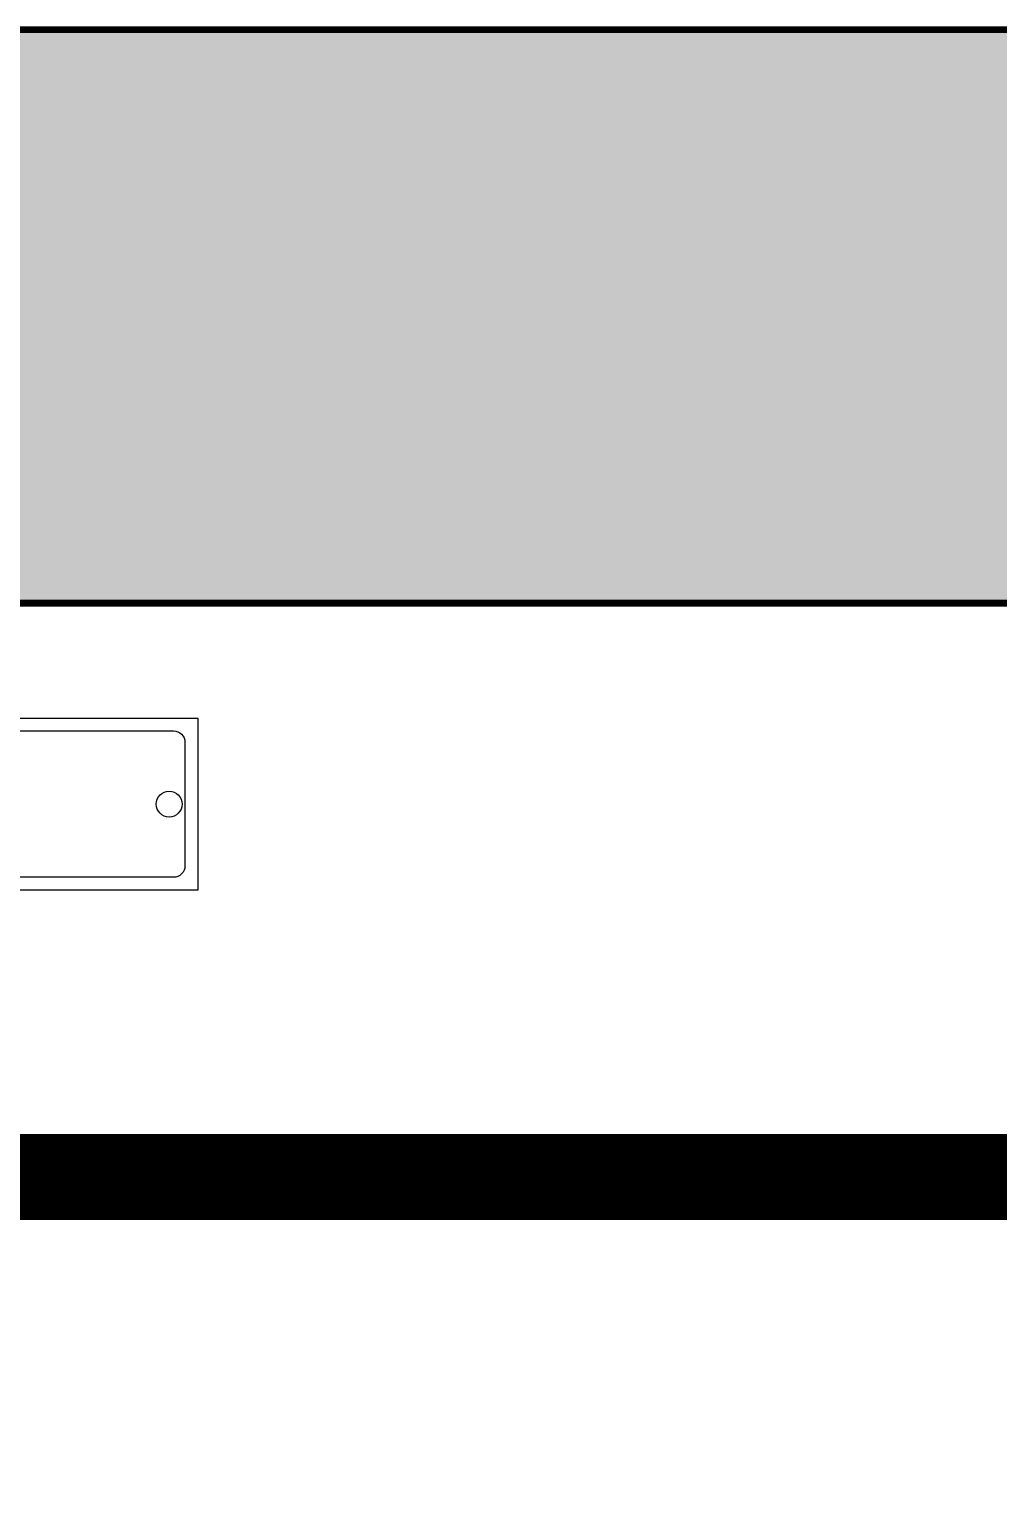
# Model space of a CAD drawing. Header units: millimetres. Extents: x -116965 to 323937, y 291661 to 566926.
# Drawn here: x -42212 to -42043.4, y 306779.1 to 307037 of the extents above; entities that cross this region are included whole.
import ezdxf

# ---------------------------------------------------------------- set-up
doc = ezdxf.new("R2010")
doc.units = ezdxf.units.MM
doc.layers.get('0').update_dxf_attribs({"lineweight": 18})
doc.layers.add('C00-00-00', color=7, linetype='Continuous')
doc.layers.add('dien', color=2, linetype='Continuous')
doc.layers.add('C34-3A-40', color=7, linetype='Continuous', true_color=0x343a40)
doc.layers.add('C62-64-69', color=7, linetype='Continuous', true_color=0x626469)
doc.styles.add('hwTech', font='Cambria.ttf')

# ---------------------------------------------------------------- blocks, each defined once
blk = doc.blocks.new('QƯEQWQWEQWE')
at = {"color": 0, "lineweight": 13, "ltscale": 100}
blk.add_lwpolyline([(60414.52, 346788.3), (60214.52, 346788.3), (60214.52, 346818.3), (60414.52, 346818.3)], close=True, dxfattribs=at)
blk.add_lwpolyline([(60410.27, 346790.55), (60218.77, 346790.55, -0.414214), (60216.77, 346792.55), (60216.77, 346814.06, -0.414214), (60218.77, 346816.06), (60410.27, 346816.06, -0.414214), (60412.27, 346814.06), (60412.27, 346792.55, -0.414214)], format="xyb", close=True, dxfattribs=at)
at = {"color": 7}
for centre in [(60219.52, 346803.3), (60409.52, 346803.3)]:
    blk.add_circle(centre, 2.25, dxfattribs=at)
at = {"lineweight": -3, "ltscale": 5, "insert": (60314.57, 346808.64), "char_height": 7.5, "attachment_point": 5, "style": 'hwTech'}
blk.add_mtext_dynamic_manual_height_columns('COLUMN NUMBER', width=145.0456, gutter_width=12, heights=[0], dxfattribs=at)
at = {"layer": 'dien', "color": 6, "linetype": 'Continuous', "lineweight": 30, "insert": (60314.57, 346799.61), "char_height": 15, "width": 248.9403, "attachment_point": 5, "style": 'hwTech'}
blk.add_mtext('{\\H0.3667x;3P4W - 400/230VAC} ', dxfattribs=at)

msp = doc.modelspace()

# ---------------------------------------------------------------- hatches: boundary and pattern name
at = {"layer": 'C34-3A-40'}
h = msp.add_hatch(color=256, dxfattribs=at)
h.dxf.hatch_style = 2
h.paths.add_polyline_path([(-42632.658262, 307037.046927), (-41932.755971, 307037.046927), (-41932.755971, 306937.060883), (-42632.658262, 306937.060883)])
at = {"layer": 'C62-64-69'}
h = msp.add_hatch(color=256, dxfattribs=at)
h.dxf.hatch_style = 2
h.paths.add_polyline_path([(-42216.716331, 307028.048183), (-42184.720796, 307028.048183), (-42184.720796, 307021.049158), (-42216.716331, 307021.049158)])
h = msp.add_hatch(color=256, dxfattribs=at)
h.dxf.hatch_style = 2
h.paths.add_polyline_path([(-42184.720796, 307028.048183), (-42152.725262, 307028.048183), (-42152.725262, 307021.049158), (-42184.720796, 307021.049158)])
h = msp.add_hatch(color=256, dxfattribs=at)
h.dxf.hatch_style = 2
h.paths.add_polyline_path([(-42184.720796, 307028.048183), (-42152.725262, 307028.048183), (-42152.725262, 307021.049158), (-42184.720796, 307021.049158)])
h = msp.add_hatch(color=256, dxfattribs=at)
h.dxf.hatch_style = 2
h.paths.add_polyline_path([(-42152.725262, 307028.048183), (-42120.729731, 307028.048183), (-42120.729731, 307021.049158), (-42152.725262, 307021.049158)])
h = msp.add_hatch(color=256, dxfattribs=at)
h.dxf.hatch_style = 2
h.paths.add_polyline_path([(-42152.725262, 307028.048183), (-42120.729731, 307028.048183), (-42120.729731, 307021.049158), (-42152.725262, 307021.049158)])
h = msp.add_hatch(color=256, dxfattribs=at)
h.dxf.hatch_style = 2
h.paths.add_polyline_path([(-42120.729731, 307028.048183), (-42088.734196, 307028.048183), (-42088.734196, 307021.049158), (-42120.729731, 307021.049158)])
h = msp.add_hatch(color=256, dxfattribs=at)
h.dxf.hatch_style = 2
h.paths.add_polyline_path([(-42120.729731, 307028.048183), (-42088.734196, 307028.048183), (-42088.734196, 307021.049158), (-42120.729731, 307021.049158)])
h = msp.add_hatch(color=256, dxfattribs=at)
h.dxf.hatch_style = 2
h.paths.add_polyline_path([(-42088.734196, 307028.048183), (-42056.738662, 307028.048183), (-42056.738662, 307021.049158), (-42088.734196, 307021.049158)])
h = msp.add_hatch(color=256, dxfattribs=at)
h.dxf.hatch_style = 2
h.paths.add_polyline_path([(-42088.734196, 307028.048183), (-42056.738662, 307028.048183), (-42056.738662, 307021.049158), (-42088.734196, 307021.049158)])
h = msp.add_hatch(color=256, dxfattribs=at)
h.dxf.hatch_style = 2
h.paths.add_polyline_path([(-42056.738662, 307028.048183), (-42024.743131, 307028.048183), (-42024.743131, 307021.049158), (-42056.738662, 307021.049158)])
h = msp.add_hatch(color=256, dxfattribs=at)
h.dxf.hatch_style = 2
h.paths.add_polyline_path([(-42216.716331, 307021.049158), (-42184.720796, 307021.049158), (-42184.720796, 307019.049439), (-42216.716331, 307019.049439)])
h = msp.add_hatch(color=256, dxfattribs=at)
h.dxf.hatch_style = 2
h.paths.add_polyline_path([(-42184.720796, 307021.049158), (-42152.725262, 307021.049158), (-42152.725262, 307019.049439), (-42184.720796, 307019.049439)])
h = msp.add_hatch(color=256, dxfattribs=at)
h.dxf.hatch_style = 2
h.paths.add_polyline_path([(-42184.720796, 307021.049158), (-42152.725262, 307021.049158), (-42152.725262, 307019.049439), (-42184.720796, 307019.049439)])
h = msp.add_hatch(color=256, dxfattribs=at)
h.dxf.hatch_style = 2
h.paths.add_polyline_path([(-42152.725262, 307021.049158), (-42120.729731, 307021.049158), (-42120.729731, 307019.049439), (-42152.725262, 307019.049439)])
h = msp.add_hatch(color=256, dxfattribs=at)
h.dxf.hatch_style = 2
h.paths.add_polyline_path([(-42152.725262, 307021.049158), (-42120.729731, 307021.049158), (-42120.729731, 307019.049439), (-42152.725262, 307019.049439)])
h = msp.add_hatch(color=256, dxfattribs=at)
h.dxf.hatch_style = 2
h.paths.add_polyline_path([(-42120.729731, 307021.049158), (-42088.734196, 307021.049158), (-42088.734196, 307019.049439), (-42120.729731, 307019.049439)])
h = msp.add_hatch(color=256, dxfattribs=at)
h.dxf.hatch_style = 2
h.paths.add_polyline_path([(-42120.729731, 307021.049158), (-42088.734196, 307021.049158), (-42088.734196, 307019.049439), (-42120.729731, 307019.049439)])
h = msp.add_hatch(color=256, dxfattribs=at)
h.dxf.hatch_style = 2
h.paths.add_polyline_path([(-42088.734196, 307021.049158), (-42056.738662, 307021.049158), (-42056.738662, 307019.049439), (-42088.734196, 307019.049439)])
h = msp.add_hatch(color=256, dxfattribs=at)
h.dxf.hatch_style = 2
h.paths.add_polyline_path([(-42088.734196, 307021.049158), (-42056.738662, 307021.049158), (-42056.738662, 307019.049439), (-42088.734196, 307019.049439)])
h = msp.add_hatch(color=256, dxfattribs=at)
h.dxf.hatch_style = 2
h.paths.add_polyline_path([(-42056.738662, 307021.049158), (-42024.743131, 307021.049158), (-42024.743131, 307019.049439), (-42056.738662, 307019.049439)])
h = msp.add_hatch(color=256, dxfattribs=at)
h.dxf.hatch_style = 2
h.paths.add_polyline_path([(-42216.716331, 307019.049439), (-42184.720796, 307019.049439), (-42184.720796, 307012.050414), (-42216.716331, 307012.050414)])
h = msp.add_hatch(color=256, dxfattribs=at)
h.dxf.hatch_style = 2
h.paths.add_polyline_path([(-42184.720796, 307019.049439), (-42152.725262, 307019.049439), (-42152.725262, 307012.050414), (-42184.720796, 307012.050414)])
h = msp.add_hatch(color=256, dxfattribs=at)
h.dxf.hatch_style = 2
h.paths.add_polyline_path([(-42184.720796, 307019.049439), (-42152.725262, 307019.049439), (-42152.725262, 307012.050414), (-42184.720796, 307012.050414)])
h = msp.add_hatch(color=256, dxfattribs=at)
h.dxf.hatch_style = 2
h.paths.add_polyline_path([(-42152.725262, 307019.049439), (-42120.729731, 307019.049439), (-42120.729731, 307012.050414), (-42152.725262, 307012.050414)])
h = msp.add_hatch(color=256, dxfattribs=at)
h.dxf.hatch_style = 2
h.paths.add_polyline_path([(-42152.725262, 307019.049439), (-42120.729731, 307019.049439), (-42120.729731, 307012.050414), (-42152.725262, 307012.050414)])
h = msp.add_hatch(color=256, dxfattribs=at)
h.dxf.hatch_style = 2
h.paths.add_polyline_path([(-42120.729731, 307019.049439), (-42088.734196, 307019.049439), (-42088.734196, 307012.050414), (-42120.729731, 307012.050414)])
h = msp.add_hatch(color=256, dxfattribs=at)
h.dxf.hatch_style = 2
h.paths.add_polyline_path([(-42120.729731, 307019.049439), (-42088.734196, 307019.049439), (-42088.734196, 307012.050414), (-42120.729731, 307012.050414)])
h = msp.add_hatch(color=256, dxfattribs=at)
h.dxf.hatch_style = 2
h.paths.add_polyline_path([(-42088.734196, 307019.049439), (-42056.738662, 307019.049439), (-42056.738662, 307012.050414), (-42088.734196, 307012.050414)])
h = msp.add_hatch(color=256, dxfattribs=at)
h.dxf.hatch_style = 2
h.paths.add_polyline_path([(-42088.734196, 307019.049439), (-42056.738662, 307019.049439), (-42056.738662, 307012.050414), (-42088.734196, 307012.050414)])
h = msp.add_hatch(color=256, dxfattribs=at)
h.dxf.hatch_style = 2
h.paths.add_polyline_path([(-42056.738662, 307019.049439), (-42024.743131, 307019.049439), (-42024.743131, 307012.050414), (-42056.738662, 307012.050414)])
h = msp.add_hatch(color=256, dxfattribs=at)
h.dxf.hatch_style = 2
h.paths.add_polyline_path([(-42216.716331, 307012.050414), (-42184.720796, 307012.050414), (-42184.720796, 307010.050695), (-42216.716331, 307010.050695)])
h = msp.add_hatch(color=256, dxfattribs=at)
h.dxf.hatch_style = 2
h.paths.add_polyline_path([(-42184.720796, 307012.050414), (-42152.725262, 307012.050414), (-42152.725262, 307010.050695), (-42184.720796, 307010.050695)])
h = msp.add_hatch(color=256, dxfattribs=at)
h.dxf.hatch_style = 2
h.paths.add_polyline_path([(-42184.720796, 307012.050414), (-42152.725262, 307012.050414), (-42152.725262, 307010.050695), (-42184.720796, 307010.050695)])
h = msp.add_hatch(color=256, dxfattribs=at)
h.dxf.hatch_style = 2
h.paths.add_polyline_path([(-42152.725262, 307012.050414), (-42120.729731, 307012.050414), (-42120.729731, 307010.050695), (-42152.725262, 307010.050695)])
h = msp.add_hatch(color=256, dxfattribs=at)
h.dxf.hatch_style = 2
h.paths.add_polyline_path([(-42152.725262, 307012.050414), (-42120.729731, 307012.050414), (-42120.729731, 307010.050695), (-42152.725262, 307010.050695)])
h = msp.add_hatch(color=256, dxfattribs=at)
h.dxf.hatch_style = 2
h.paths.add_polyline_path([(-42120.729731, 307012.050414), (-42088.734196, 307012.050414), (-42088.734196, 307010.050695), (-42120.729731, 307010.050695)])
h = msp.add_hatch(color=256, dxfattribs=at)
h.dxf.hatch_style = 2
h.paths.add_polyline_path([(-42120.729731, 307012.050414), (-42088.734196, 307012.050414), (-42088.734196, 307010.050695), (-42120.729731, 307010.050695)])
h = msp.add_hatch(color=256, dxfattribs=at)
h.dxf.hatch_style = 2
h.paths.add_polyline_path([(-42088.734196, 307012.050414), (-42056.738662, 307012.050414), (-42056.738662, 307010.050695), (-42088.734196, 307010.050695)])
h = msp.add_hatch(color=256, dxfattribs=at)
h.dxf.hatch_style = 2
h.paths.add_polyline_path([(-42088.734196, 307012.050414), (-42056.738662, 307012.050414), (-42056.738662, 307010.050695), (-42088.734196, 307010.050695)])
h = msp.add_hatch(color=256, dxfattribs=at)
h.dxf.hatch_style = 2
h.paths.add_polyline_path([(-42056.738662, 307012.050414), (-42024.743131, 307012.050414), (-42024.743131, 307010.050695), (-42056.738662, 307010.050695)])
h = msp.add_hatch(color=256, dxfattribs=at)
h.dxf.hatch_style = 2
h.paths.add_polyline_path([(-42216.716331, 307010.050695), (-42184.720796, 307010.050695), (-42184.720796, 307003.05167), (-42216.716331, 307003.05167)])
h = msp.add_hatch(color=256, dxfattribs=at)
h.dxf.hatch_style = 2
h.paths.add_polyline_path([(-42184.720796, 307010.050695), (-42152.725262, 307010.050695), (-42152.725262, 307003.05167), (-42184.720796, 307003.05167)])
h = msp.add_hatch(color=256, dxfattribs=at)
h.dxf.hatch_style = 2
h.paths.add_polyline_path([(-42184.720796, 307010.050695), (-42152.725262, 307010.050695), (-42152.725262, 307003.05167), (-42184.720796, 307003.05167)])
h = msp.add_hatch(color=256, dxfattribs=at)
h.dxf.hatch_style = 2
h.paths.add_polyline_path([(-42152.725262, 307010.050695), (-42120.729731, 307010.050695), (-42120.729731, 307003.05167), (-42152.725262, 307003.05167)])
h = msp.add_hatch(color=256, dxfattribs=at)
h.dxf.hatch_style = 2
h.paths.add_polyline_path([(-42152.725262, 307010.050695), (-42120.729731, 307010.050695), (-42120.729731, 307003.05167), (-42152.725262, 307003.05167)])
h = msp.add_hatch(color=256, dxfattribs=at)
h.dxf.hatch_style = 2
h.paths.add_polyline_path([(-42120.729731, 307010.050695), (-42088.734196, 307010.050695), (-42088.734196, 307003.05167), (-42120.729731, 307003.05167)])
h = msp.add_hatch(color=256, dxfattribs=at)
h.dxf.hatch_style = 2
h.paths.add_polyline_path([(-42120.729731, 307010.050695), (-42088.734196, 307010.050695), (-42088.734196, 307003.05167), (-42120.729731, 307003.05167)])
h = msp.add_hatch(color=256, dxfattribs=at)
h.dxf.hatch_style = 2
h.paths.add_polyline_path([(-42088.734196, 307010.050695), (-42056.738662, 307010.050695), (-42056.738662, 307003.05167), (-42088.734196, 307003.05167)])
h = msp.add_hatch(color=256, dxfattribs=at)
h.dxf.hatch_style = 2
h.paths.add_polyline_path([(-42088.734196, 307010.050695), (-42056.738662, 307010.050695), (-42056.738662, 307003.05167), (-42088.734196, 307003.05167)])
h = msp.add_hatch(color=256, dxfattribs=at)
h.dxf.hatch_style = 2
h.paths.add_polyline_path([(-42056.738662, 307010.050695), (-42024.743131, 307010.050695), (-42024.743131, 307003.05167), (-42056.738662, 307003.05167)])
h = msp.add_hatch(color=256, dxfattribs=at)
h.dxf.hatch_style = 2
h.paths.add_polyline_path([(-42216.716331, 307003.05167), (-42184.720796, 307003.05167), (-42184.720796, 307001.051952), (-42216.716331, 307001.051952)])
h = msp.add_hatch(color=256, dxfattribs=at)
h.dxf.hatch_style = 2
h.paths.add_polyline_path([(-42216.716331, 307001.051952), (-42184.720796, 307001.051952), (-42184.720796, 306994.052926), (-42216.716331, 306994.052926)])
h = msp.add_hatch(color=256, dxfattribs=at)
h.dxf.hatch_style = 2
h.paths.add_polyline_path([(-42184.720796, 307003.05167), (-42152.725262, 307003.05167), (-42152.725262, 307001.051952), (-42184.720796, 307001.051952)])
h = msp.add_hatch(color=256, dxfattribs=at)
h.dxf.hatch_style = 2
h.paths.add_polyline_path([(-42184.720796, 307003.05167), (-42152.725262, 307003.05167), (-42152.725262, 307001.051952), (-42184.720796, 307001.051952)])
h = msp.add_hatch(color=256, dxfattribs=at)
h.dxf.hatch_style = 2
h.paths.add_polyline_path([(-42184.720796, 307001.051952), (-42152.725262, 307001.051952), (-42152.725262, 306994.052926), (-42184.720796, 306994.052926)])
h = msp.add_hatch(color=256, dxfattribs=at)
h.dxf.hatch_style = 2
h.paths.add_polyline_path([(-42184.720796, 307001.051952), (-42152.725262, 307001.051952), (-42152.725262, 306994.052926), (-42184.720796, 306994.052926)])
h = msp.add_hatch(color=256, dxfattribs=at)
h.dxf.hatch_style = 2
h.paths.add_polyline_path([(-42152.725262, 307003.05167), (-42120.729731, 307003.05167), (-42120.729731, 307001.051952), (-42152.725262, 307001.051952)])
h = msp.add_hatch(color=256, dxfattribs=at)
h.dxf.hatch_style = 2
h.paths.add_polyline_path([(-42152.725262, 307003.05167), (-42120.729731, 307003.05167), (-42120.729731, 307001.051952), (-42152.725262, 307001.051952)])
h = msp.add_hatch(color=256, dxfattribs=at)
h.dxf.hatch_style = 2
h.paths.add_polyline_path([(-42152.725262, 307001.051952), (-42120.729731, 307001.051952), (-42120.729731, 306994.052926), (-42152.725262, 306994.052926)])
h = msp.add_hatch(color=256, dxfattribs=at)
h.dxf.hatch_style = 2
h.paths.add_polyline_path([(-42152.725262, 307001.051952), (-42120.729731, 307001.051952), (-42120.729731, 306994.052926), (-42152.725262, 306994.052926)])
h = msp.add_hatch(color=256, dxfattribs=at)
h.dxf.hatch_style = 2
h.paths.add_polyline_path([(-42120.729731, 307003.05167), (-42088.734196, 307003.05167), (-42088.734196, 307001.051952), (-42120.729731, 307001.051952)])
h = msp.add_hatch(color=256, dxfattribs=at)
h.dxf.hatch_style = 2
h.paths.add_polyline_path([(-42120.729731, 307003.05167), (-42088.734196, 307003.05167), (-42088.734196, 307001.051952), (-42120.729731, 307001.051952)])
h = msp.add_hatch(color=256, dxfattribs=at)
h.dxf.hatch_style = 2
h.paths.add_polyline_path([(-42120.729731, 307001.051952), (-42088.734196, 307001.051952), (-42088.734196, 306994.052926), (-42120.729731, 306994.052926)])
h = msp.add_hatch(color=256, dxfattribs=at)
h.dxf.hatch_style = 2
h.paths.add_polyline_path([(-42120.729731, 307001.051952), (-42088.734196, 307001.051952), (-42088.734196, 306994.052926), (-42120.729731, 306994.052926)])
h = msp.add_hatch(color=256, dxfattribs=at)
h.dxf.hatch_style = 2
h.paths.add_polyline_path([(-42088.734196, 307003.05167), (-42056.738662, 307003.05167), (-42056.738662, 307001.051952), (-42088.734196, 307001.051952)])
h = msp.add_hatch(color=256, dxfattribs=at)
h.dxf.hatch_style = 2
h.paths.add_polyline_path([(-42088.734196, 307003.05167), (-42056.738662, 307003.05167), (-42056.738662, 307001.051952), (-42088.734196, 307001.051952)])
h = msp.add_hatch(color=256, dxfattribs=at)
h.dxf.hatch_style = 2
h.paths.add_polyline_path([(-42088.734196, 307001.051952), (-42056.738662, 307001.051952), (-42056.738662, 306994.052926), (-42088.734196, 306994.052926)])
h = msp.add_hatch(color=256, dxfattribs=at)
h.dxf.hatch_style = 2
h.paths.add_polyline_path([(-42088.734196, 307001.051952), (-42056.738662, 307001.051952), (-42056.738662, 306994.052926), (-42088.734196, 306994.052926)])
h = msp.add_hatch(color=256, dxfattribs=at)
h.dxf.hatch_style = 2
h.paths.add_polyline_path([(-42056.738662, 307003.05167), (-42024.743131, 307003.05167), (-42024.743131, 307001.051952), (-42056.738662, 307001.051952)])
h = msp.add_hatch(color=256, dxfattribs=at)
h.dxf.hatch_style = 2
h.paths.add_polyline_path([(-42056.738662, 307001.051952), (-42024.743131, 307001.051952), (-42024.743131, 306994.052926), (-42056.738662, 306994.052926)])
h = msp.add_hatch(color=256, dxfattribs=at)
h.dxf.hatch_style = 2
h.paths.add_polyline_path([(-42216.716331, 306994.052926), (-42184.720796, 306994.052926), (-42184.720796, 306992.053208), (-42216.716331, 306992.053208)])
h = msp.add_hatch(color=256, dxfattribs=at)
h.dxf.hatch_style = 2
h.paths.add_polyline_path([(-42184.720796, 306994.052926), (-42152.725262, 306994.052926), (-42152.725262, 306992.053208), (-42184.720796, 306992.053208)])
h = msp.add_hatch(color=256, dxfattribs=at)
h.dxf.hatch_style = 2
h.paths.add_polyline_path([(-42184.720796, 306994.052926), (-42152.725262, 306994.052926), (-42152.725262, 306992.053208), (-42184.720796, 306992.053208)])
h = msp.add_hatch(color=256, dxfattribs=at)
h.dxf.hatch_style = 2
h.paths.add_polyline_path([(-42152.725262, 306994.052926), (-42120.729731, 306994.052926), (-42120.729731, 306992.053208), (-42152.725262, 306992.053208)])
h = msp.add_hatch(color=256, dxfattribs=at)
h.dxf.hatch_style = 2
h.paths.add_polyline_path([(-42152.725262, 306994.052926), (-42120.729731, 306994.052926), (-42120.729731, 306992.053208), (-42152.725262, 306992.053208)])
h = msp.add_hatch(color=256, dxfattribs=at)
h.dxf.hatch_style = 2
h.paths.add_polyline_path([(-42120.729731, 306994.052926), (-42088.734196, 306994.052926), (-42088.734196, 306992.053208), (-42120.729731, 306992.053208)])
h = msp.add_hatch(color=256, dxfattribs=at)
h.dxf.hatch_style = 2
h.paths.add_polyline_path([(-42120.729731, 306994.052926), (-42088.734196, 306994.052926), (-42088.734196, 306992.053208), (-42120.729731, 306992.053208)])
h = msp.add_hatch(color=256, dxfattribs=at)
h.dxf.hatch_style = 2
h.paths.add_polyline_path([(-42088.734196, 306994.052926), (-42056.738662, 306994.052926), (-42056.738662, 306992.053208), (-42088.734196, 306992.053208)])
h = msp.add_hatch(color=256, dxfattribs=at)
h.dxf.hatch_style = 2
h.paths.add_polyline_path([(-42088.734196, 306994.052926), (-42056.738662, 306994.052926), (-42056.738662, 306992.053208), (-42088.734196, 306992.053208)])
h = msp.add_hatch(color=256, dxfattribs=at)
h.dxf.hatch_style = 2
h.paths.add_polyline_path([(-42056.738662, 306994.052926), (-42024.743131, 306994.052926), (-42024.743131, 306992.053208), (-42056.738662, 306992.053208)])
h = msp.add_hatch(color=256, dxfattribs=at)
h.dxf.hatch_style = 2
h.paths.add_polyline_path([(-42216.716331, 306992.053208), (-42184.720796, 306992.053208), (-42184.720796, 306985.054183), (-42216.716331, 306985.054183)])
h = msp.add_hatch(color=256, dxfattribs=at)
h.dxf.hatch_style = 2
h.paths.add_polyline_path([(-42184.720796, 306992.053208), (-42152.725262, 306992.053208), (-42152.725262, 306985.054183), (-42184.720796, 306985.054183)])
h = msp.add_hatch(color=256, dxfattribs=at)
h.dxf.hatch_style = 2
h.paths.add_polyline_path([(-42184.720796, 306992.053208), (-42152.725262, 306992.053208), (-42152.725262, 306985.054183), (-42184.720796, 306985.054183)])
h = msp.add_hatch(color=256, dxfattribs=at)
h.dxf.hatch_style = 2
h.paths.add_polyline_path([(-42152.725262, 306992.053208), (-42120.729731, 306992.053208), (-42120.729731, 306985.054183), (-42152.725262, 306985.054183)])
h = msp.add_hatch(color=256, dxfattribs=at)
h.dxf.hatch_style = 2
h.paths.add_polyline_path([(-42152.725262, 306992.053208), (-42120.729731, 306992.053208), (-42120.729731, 306985.054183), (-42152.725262, 306985.054183)])
h = msp.add_hatch(color=256, dxfattribs=at)
h.dxf.hatch_style = 2
h.paths.add_polyline_path([(-42120.729731, 306992.053208), (-42088.734196, 306992.053208), (-42088.734196, 306985.054183), (-42120.729731, 306985.054183)])
h = msp.add_hatch(color=256, dxfattribs=at)
h.dxf.hatch_style = 2
h.paths.add_polyline_path([(-42120.729731, 306992.053208), (-42088.734196, 306992.053208), (-42088.734196, 306985.054183), (-42120.729731, 306985.054183)])
h = msp.add_hatch(color=256, dxfattribs=at)
h.dxf.hatch_style = 2
h.paths.add_polyline_path([(-42088.734196, 306992.053208), (-42056.738662, 306992.053208), (-42056.738662, 306985.054183), (-42088.734196, 306985.054183)])
h = msp.add_hatch(color=256, dxfattribs=at)
h.dxf.hatch_style = 2
h.paths.add_polyline_path([(-42088.734196, 306992.053208), (-42056.738662, 306992.053208), (-42056.738662, 306985.054183), (-42088.734196, 306985.054183)])
h = msp.add_hatch(color=256, dxfattribs=at)
h.dxf.hatch_style = 2
h.paths.add_polyline_path([(-42056.738662, 306992.053208), (-42024.743131, 306992.053208), (-42024.743131, 306985.054183), (-42056.738662, 306985.054183)])
h = msp.add_hatch(color=256, dxfattribs=at)
h.dxf.hatch_style = 2
h.paths.add_polyline_path([(-42216.716331, 306985.054183), (-42184.720796, 306985.054183), (-42184.720796, 306983.054464), (-42216.716331, 306983.054464)])
h = msp.add_hatch(color=256, dxfattribs=at)
h.dxf.hatch_style = 2
h.paths.add_polyline_path([(-42184.720796, 306985.054183), (-42152.725262, 306985.054183), (-42152.725262, 306983.054464), (-42184.720796, 306983.054464)])
h = msp.add_hatch(color=256, dxfattribs=at)
h.dxf.hatch_style = 2
h.paths.add_polyline_path([(-42184.720796, 306985.054183), (-42152.725262, 306985.054183), (-42152.725262, 306983.054464), (-42184.720796, 306983.054464)])
h = msp.add_hatch(color=256, dxfattribs=at)
h.dxf.hatch_style = 2
h.paths.add_polyline_path([(-42152.725262, 306985.054183), (-42120.729731, 306985.054183), (-42120.729731, 306983.054464), (-42152.725262, 306983.054464)])
h = msp.add_hatch(color=256, dxfattribs=at)
h.dxf.hatch_style = 2
h.paths.add_polyline_path([(-42152.725262, 306985.054183), (-42120.729731, 306985.054183), (-42120.729731, 306983.054464), (-42152.725262, 306983.054464)])
h = msp.add_hatch(color=256, dxfattribs=at)
h.dxf.hatch_style = 2
h.paths.add_polyline_path([(-42120.729731, 306985.054183), (-42088.734196, 306985.054183), (-42088.734196, 306983.054464), (-42120.729731, 306983.054464)])
h = msp.add_hatch(color=256, dxfattribs=at)
h.dxf.hatch_style = 2
h.paths.add_polyline_path([(-42120.729731, 306985.054183), (-42088.734196, 306985.054183), (-42088.734196, 306983.054464), (-42120.729731, 306983.054464)])
h = msp.add_hatch(color=256, dxfattribs=at)
h.dxf.hatch_style = 2
h.paths.add_polyline_path([(-42088.734196, 306985.054183), (-42056.738662, 306985.054183), (-42056.738662, 306983.054464), (-42088.734196, 306983.054464)])
h = msp.add_hatch(color=256, dxfattribs=at)
h.dxf.hatch_style = 2
h.paths.add_polyline_path([(-42088.734196, 306985.054183), (-42056.738662, 306985.054183), (-42056.738662, 306983.054464), (-42088.734196, 306983.054464)])
h = msp.add_hatch(color=256, dxfattribs=at)
h.dxf.hatch_style = 2
h.paths.add_polyline_path([(-42056.738662, 306985.054183), (-42024.743131, 306985.054183), (-42024.743131, 306983.054464), (-42056.738662, 306983.054464)])

# ---------------------------------------------------------------- linework, layer by layer
at = {"color": 1, "lineweight": -3, "ltscale": 5, "const_width": 15}
msp.add_lwpolyline([(-42245.695253, 306837.074842), (-41879.792264, 306837.074842)], dxfattribs=at)
at = {"layer": 'C00-00-00', "lineweight": 211}
for points in [[(-42632.658262, 307037.046927), (-41932.755971, 307037.046927), (-41932.755971, 304837.354008), (-42632.658262, 304837.354008)], [(-42632.658262, 307037.046927), (-41932.755971, 307037.046927), (-41932.755971, 306937.060883), (-42632.658262, 306937.060883)]]:
    msp.add_lwpolyline(points, close=True, dxfattribs=at)
at = {"layer": 'C00-00-00', "lineweight": 100}
msp.add_lwpolyline([(-42632.658262, 306937.060883), (-41932.755971, 306937.060883), (-41932.755971, 306737.088802), (-42632.658262, 306737.088802)], close=True, dxfattribs=at)

# ---------------------------------------------------------------- block references
at = {"lineweight": -3}
msp.add_blockref('QƯEQWQWEQWE', (-102597.226469, -39901.243461), dxfattribs=at)

doc.saveas('drawing.dxf')
